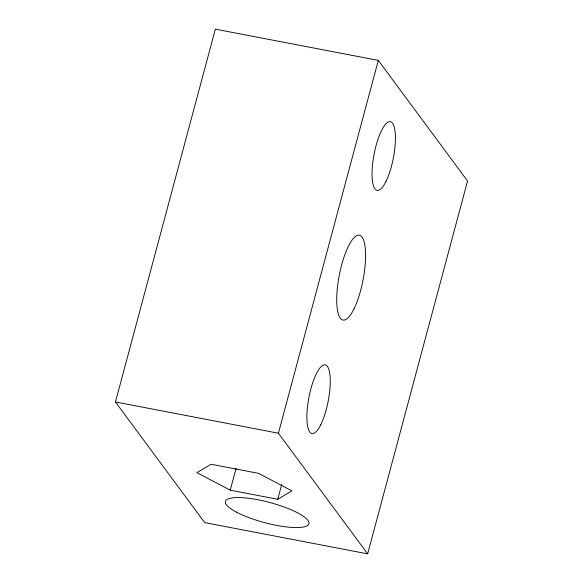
<?xml version="1.0" encoding="UTF-8"?>
<svg xmlns="http://www.w3.org/2000/svg" width="583" height="583" viewBox="0 0 583 583"><rect width="100%" height="100%" fill="white"/><g stroke="black" fill="none" stroke-linecap="round" stroke-linejoin="round"><path stroke-width="0.87" d="M115.449 401.971L215.346 29.15L378.309 60.392L467.551 181.029L367.654 553.85L204.691 522.608L115.449 401.971L278.412 433.213L367.654 553.85M230.234 490.172L196.886 472.653L211.053 464.243L258.568 473.352L291.915 490.871L277.748 499.281L230.234 490.172L236.1 468.266M278.412 433.213L378.309 60.392M277.748 499.281L281.735 484.386M236.647 512.217A43.222 10.385 15 0 0 307.212 525.742A43.222 10.385 15 0 0 257.693 499.726A43.222 10.385 15 0 0 236.647 512.217M385.982 181.444A35.009 9.824 -79.1 0 0 392.519 123.202A35.009 9.824 -79.1 0 0 372.668 163.437A35.009 9.824 -79.1 0 0 385.982 181.444M320.832 424.592A35.009 9.824 -79.1 0 0 327.369 366.35A35.009 9.824 -79.1 0 0 307.518 406.584A35.009 9.824 -79.1 0 0 320.832 424.592M353.939 308.975A43.222 12.126 -79.1 0 0 362.007 237.077A43.222 12.126 -79.1 0 0 337.499 286.749A43.222 12.126 -79.1 0 0 353.939 308.975"/></g></svg>
